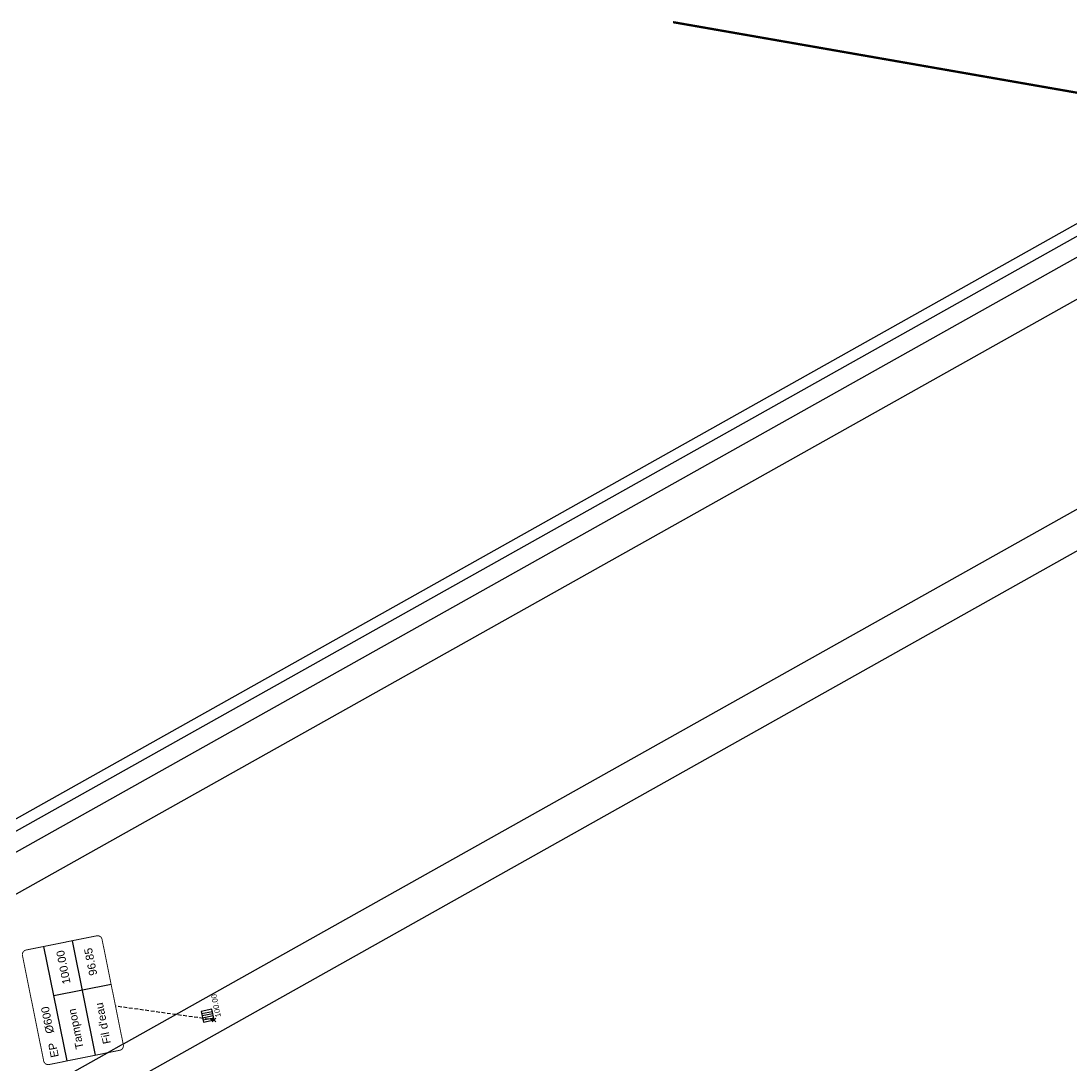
# Model space of a CAD drawing. Extents: x 947 to 1126, y 1788 to 2053.
# Drawn here: x 946.9 to 1004.3, y 1884.1 to 1941.2 of the extents above; entities that cross this region are included whole.
import ezdxf
from ezdxf.enums import TextEntityAlignment as Align

# ---------------------------------------------------------------- set-up
doc = ezdxf.new("R2010")
doc.units = 0
doc.header["$LTSCALE"] = 2.5
doc.header["$PDMODE"] = 3
doc.header["$PDSIZE"] = 0.1
doc.linetypes.add('CACH200', pattern=[0.12, 0.08, -0.04])
doc.linetypes.add('FANTOME', pattern=[63.5, 31.75, -6.35, 6.35, -6.35, 6.35, -6.35])
for name, color, linetype in [('F_Cadastre_application', 252, 'FANTOME'), ('PBO', 7, 'Continuous'), ('T_RES_PLUVIAL_SYMBOLE', 5, 'Continuous'), ('T_RES_PLUVIAL_TEXTE', 5, 'Continuous')]:
    doc.layers.add(name, color=color, linetype=linetype)
doc.layers.add('TOPOALT', color=7, linetype='Continuous', lineweight=0)
doc.layers.add('TOPOJIS', color=7, linetype='Continuous', lineweight=0)
doc.styles.add('Arial', font='arial.ttf')

# ---------------------------------------------------------------- blocks, each defined once
blk = doc.blocks.new('PointTopo')
at = {"color": 0}
blk.add_point((0, 0), dxfattribs=at)
at = {"layer": 'TOPOALT', "style": 'Arial'}
blk.add_attdef('ALT', (0.125, -0.125), '', height=0.375, dxfattribs=at)
blk = doc.blocks.new('w001')
at = {"color": 0}
for p, q in [((0.24, 0.6), (0.24, 0)), ((0.36, 0.6), (0.36, 0)), ((0.36, 0), (0.36, 0))]:
    blk.add_line(p, q, dxfattribs=at)
for points in [[(0, 0), (0.6, 0), (0.6, 0.6), (0, 0.6), (0, 0)], [(0.12, 0.6), (0.12, 0)], [(0.48, 0.6), (0.48, 0)]]:
    blk.add_lwpolyline(points, dxfattribs=at)
blk = doc.blocks.new('Cadre_reseau')
blk.add_wipeout([(-6.38, -3.94), (-6.25, -4.28), (-5.88, -4.44), (5.88, -4.44), (6.28, -4.27), (6.38, -3.94), (6.38, 3.94), (6.23, 4.3), (5.88, 4.44), (-5.88, 4.44), (-6.23, 4.28), (-6.38, 3.94)])
at = {"linetype": 'Continuous', "const_width": 0.1, "flags": 128}
blk.add_lwpolyline([(6.38, -3.94), (6.38, 3.94, 0.414213), (5.88, 4.44), (-5.88, 4.44, 0.414203), (-6.38, 3.94), (-6.38, -3.94, 0.414224), (-5.88, -4.44), (5.88, -4.44, 0.414214)], format="xyb", close=True, dxfattribs=at)
at = {"linetype": 'Continuous', "flags": 128}
for points in [[(-6.38, 1.94), (6.38, 1.94)], [(0.87, -4.44), (0.87, 1.94)], [(-6.38, -1.25), (6.38, -1.25)]]:
    blk.add_lwpolyline(points, dxfattribs=at)
at = {"style": 'Arial'}
blk.add_text("Fil d'eau", height=0.875, rotation=359.998, dxfattribs=at).set_placement((-5.42, -3.16))
at = {"color": 0, "style": 'Arial'}
for tag, p in [('TYPE', (-5.74, 2.72)), ('000', (-3.08, 2.72))]:
    blk.add_attdef(tag, p, '', height=0.875, rotation=360, dxfattribs=at)
at = {"style": 'Arial'}
for tag, p in [('TAMPON', (-3.14, 0.31)), ('ALT', (3.73, 0.31)), ('FE', (3.73, -2.73))]:
    blk.add_attdef(tag, text='', height=0.875, rotation=360, dxfattribs=at).set_placement(p, align=Align.MIDDLE_CENTER)

msp = doc.modelspace()

# ---------------------------------------------------------------- linework, layer by layer
at = {"layer": 'F_Cadastre_application', "ltscale": 0.025, "const_width": 0.125, "flags": 128}
msp.add_lwpolyline([(1036.136, 1893.359), (1025.323, 1915.555), (1013.063, 1935.76), (982.513, 1941.094)], dxfattribs=at)
at = {"layer": 'PBO'}
for p in [(1026.613, 1942.442), (1026.907, 1941.918), (1027.396, 1941.046), (1028.374, 1939.302)]:
    msp.add_xline(p, (0.8722467, 0.4890661), dxfattribs=at)
at = {"layer": 'T_RES_PLUVIAL_TEXTE', "linetype": 'CACH200'}
msp.add_line((957.435, 1886.582), (949.715, 1887.662), dxfattribs=at)

# ---------------------------------------------------------------- block references
at = {"layer": 'T_RES_PLUVIAL_SYMBOLE', "rotation": 101.3965643591513}
msp.add_blockref('w001', (957.435, 1886.582), dxfattribs=at)
at = {"layer": 'TOPOJIS'}
ref = msp.add_blockref('PointTopo', (957.435, 1886.582), dxfattribs=dict(at, rotation=101.3965643591513))
ref.add_attrib('ALT', '100.00', dxfattribs={"layer": 'TOPOALT', "height": 0.3, "rotation": 101.39656, "style": 'Arial'}).set_placement((957.513, 1886.7), align=Align.TOP_LEFT)

# ---------------------------------------------------------------- next in the draw order: block references
at = {"layer": 'T_RES_PLUVIAL_TEXTE', "xscale": 0.5, "yscale": 0.5, "zscale": 0.5, "rotation": 101.3965643591513}
msp.add_blockref('Cadre_reseau', (949.715, 1887.662), dxfattribs=at).add_auto_attribs({'TAMPON': 'Tampon', 'TYPE': 'EP', 'ALT': '100.00', 'FE': '96.85', '000': '%%C600'})

# ---------------------------------------------------------------- next in the draw order: linework, layer by layer
at = {"layer": 'PBO'}
for p in [(1030.977, 1929.296), (1031.955, 1927.552)]:
    msp.add_xline(p, (0.8722467, 0.4890661), dxfattribs=at)

doc.saveas('drawing.dxf')
